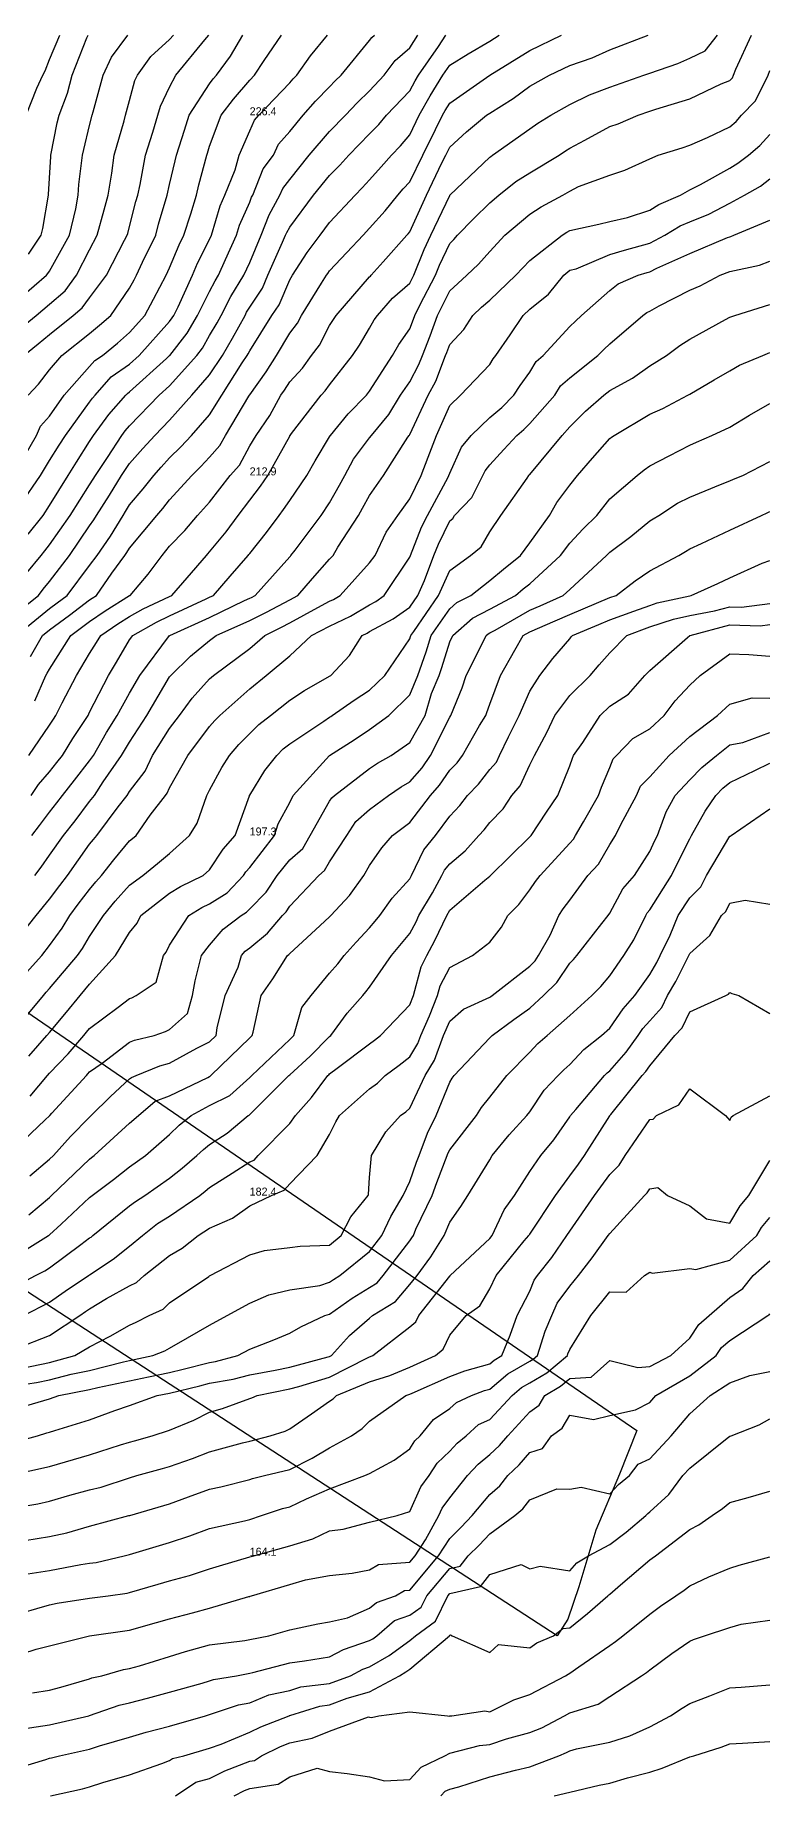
# Model space of a CAD drawing. Extents: x 0 to 275, y 0 to 220.
# Drawn here: x 183.2 to 275, y 0 to 220 of the extents above; entities that cross this region are included whole.
import ezdxf

# ---------------------------------------------------------------- set-up
doc = ezdxf.new("R2010")
doc.units = 0
for name, color, linetype in [('CONTOURS_MAJEURES', 3, 'CONTINUOUS'), ('CONTOURS_MINEURES', 8, 'CONTINUOUS'), ('PARCELLE', 4, 'CONTINUOUS'), ('POINTS_COTES', 7, 'CONTINUOUS')]:
    doc.layers.add(name, color=color, linetype=linetype)

msp = doc.modelspace()

# ---------------------------------------------------------------- linework, layer by layer
at = {"layer": 'CONTOURS_MAJEURES'}
for points in [[(180, 147.119), (183.608, 149.998), (184.209, 150.787), (184.997, 151.739), (187.475, 154.995), (190.005, 158.675), (190.549, 159.457), (190.882, 160.002), (192.483, 162.521), (193.993, 164.999), (195.002, 166.502), (196.66, 168.337), (198.131, 169.995), (199.999, 171.918), (202.769, 175.003), (204.996, 177.582), (206.599, 179.999), (207.868, 182.131), (209.423, 184.995), (209.62, 185.38), (210.004, 186.002), (211.608, 188.396), (212.289, 190.003), (214.124, 194.122), (214.497, 194.999), (214.639, 195.362), (215.002, 196.017), (217.986, 199.996), (219.999, 202.471), (221.255, 203.744), (222.39, 205.003), (224.996, 207.666), (226.14, 208.858), (227.103, 209.999), (230.004, 213.06), (230.692, 214.307), (231.121, 214.996), (233.594, 218.593), (234.498, 220.003)], [(182.089, 209.999), (183.398, 213.397), (184.176, 214.996), (184.463, 215.531), (184.997, 216.966), (186.297, 220.003)], [(182.337, 175.003), (183.601, 176.398), (184.997, 178.185), (186.548, 179.999), (190.005, 182.739), (191.251, 183.749), (192.67, 184.995), (195.002, 188.38), (195.572, 189.432), (195.869, 190.003), (196.622, 191.622), (198.263, 194.999), (198.616, 196.382), (199.688, 199.996), (199.999, 201.347), (200.685, 204.315), (200.867, 205.003), (201.843, 208.156), (202.441, 209.999), (204.996, 213.938), (205.452, 214.542), (205.843, 214.996), (207.628, 217.372), (209.138, 220.003)], [(182.694, 125.005), (183.616, 126.386), (184.997, 127.968), (185.894, 129.106), (186.594, 130.002), (187.902, 132.1), (189.804, 134.998), (190.005, 135.395), (192.342, 139.994), (193.361, 141.639), (195.002, 144.431), (195.395, 145.002), (198.345, 146.656), (199.999, 147.427), (204.582, 149.584), (204.996, 149.769), (205.466, 149.998), (207.584, 152.413), (209.823, 154.995), (209.905, 155.095), (210.004, 155.228), (212.125, 157.877), (213.669, 160.002), (214.251, 160.753), (215.002, 161.871), (217.154, 164.999), (218.186, 166.811), (219.999, 169.827), (220.057, 169.937), (220.101, 169.995), (222.292, 172.704), (224.598, 175.003), (224.996, 175.521), (227.868, 179.999), (228.625, 181.374), (230.004, 183.33), (230.472, 184.527), (230.644, 184.995), (231.274, 186.268), (233.218, 190.003), (233.728, 191.276), (235.001, 193.976), (235.525, 194.475), (235.983, 194.999), (237.955, 197.042), (239.998, 199.061), (241.124, 199.996), (243.272, 201.722), (244.995, 202.792), (248.688, 205.003), (249.466, 205.539), (250.003, 205.868), (251.892, 206.892), (255, 208.607), (256.062, 208.938), (258.54, 209.999), (259.998, 210.499), (260.758, 210.76), (264.995, 212.043), (268.933, 213.929), (270.003, 214.349), (270.32, 214.679), (270.477, 214.996), (270.751, 215.745), (272.728, 220.003)], [(180.54, 95.545), (184.258, 100.001), (184.59, 100.408), (184.997, 100.864), (188.467, 104.998), (189.117, 105.885), (190.005, 107.366), (191.73, 110.005), (193.211, 111.795), (195.002, 113.797), (196.633, 115.001), (198.485, 116.516), (199.999, 117.755), (202.482, 119.998), (203.447, 121.551), (204.656, 125.005), (204.996, 125.648), (206.521, 128.48), (207.472, 130.002), (208.647, 131.356), (210.004, 132.727), (211.147, 133.856), (212.607, 134.998), (215.002, 136.892), (216.859, 138.137), (219.999, 139.892), (220.059, 139.934), (220.154, 139.994), (222.497, 142.498), (224.081, 145.002), (224.701, 145.296), (224.996, 145.471), (227.948, 147.053), (230.004, 148.52), (231.024, 149.998), (231.849, 151.843), (233.023, 154.995), (233.584, 156.415), (235.001, 159.328), (235.374, 159.628), (235.587, 160.002), (237.755, 162.245), (239.144, 164.999), (239.414, 165.583), (239.998, 166.322), (241.765, 168.229), (243.38, 169.995), (244.268, 170.724), (244.995, 171.461), (248.122, 175.003), (248.831, 176.172), (250.003, 177.201), (253.526, 179.999), (254.271, 180.728), (255, 181.422), (259.151, 184.995), (259.624, 185.37), (259.998, 185.529), (261.177, 186.177), (264.995, 188.132), (266.3, 188.698), (268.779, 190.003), (270.003, 190.481), (273.728, 191.274), (275, 191.777)], [(182.423, 72.574), (184.997, 74.763), (185.247, 74.997), (190.005, 79.571), (190.251, 79.758), (190.571, 80.004), (195.002, 84.03), (196.105, 85.001), (198.209, 86.791), (199.999, 87.478), (204.758, 89.759), (204.996, 89.888), (205.07, 89.924), (205.151, 89.997), (210.004, 94.729), (210.297, 95.005), (210.441, 95.441), (211.432, 100.001), (212.912, 102.091), (214.735, 104.998), (214.882, 105.117), (215.002, 105.26), (218.214, 108.217), (219.999, 109.835), (220.08, 109.924), (220.156, 110.005), (222.497, 112.503), (224.25, 115.001), (224.996, 116.228), (226.53, 118.468), (227.862, 119.998), (230.004, 121.64), (232.594, 125.005), (233.722, 126.284), (235.001, 128.175), (235.917, 129.086), (236.604, 130.002), (238.735, 133.735), (239.496, 134.998), (239.642, 135.354), (239.998, 136.417), (241.334, 139.994), (243.149, 143.151), (244.198, 145.002), (244.995, 145.462), (248.197, 146.804), (250.003, 147.611), (251.685, 148.317), (255, 149.722), (255.787, 149.998), (258.179, 151.817), (259.998, 153.071), (263.637, 154.995), (264.487, 155.504), (264.995, 155.818), (266.468, 156.468), (270.003, 158.17), (273.948, 160.002), (274.664, 160.338), (275, 160.472)], [(181.554, 53.446), (184.997, 54.151), (188.147, 55), (190.005, 56.111), (192.567, 57.435), (195.002, 58.823), (195.838, 59.161), (197.423, 59.997), (199.175, 60.823), (199.999, 61.591), (204.898, 64.906), (204.996, 64.973), (205.055, 65.004), (210.004, 67.611), (211.863, 68.142), (215.002, 68.496), (216.303, 68.699), (219.999, 68.805), (221.451, 70.001), (222.642, 72.354), (224.82, 74.997), (224.844, 75.149), (224.996, 77.273), (225.212, 80.004), (227.017, 82.984), (228.848, 85.001), (229.523, 85.481), (230.004, 85.944), (231.943, 89.997), (233.096, 91.906), (234.22, 95.005), (235.001, 96.778), (236.718, 98.284), (239.998, 99.776), (240.128, 99.872), (240.306, 100.001), (244.995, 103.681), (245.662, 104.332), (246.106, 104.998), (247.551, 107.553), (248.619, 110.005), (249.192, 110.815), (250.003, 111.914), (252.277, 115.001), (253.584, 116.418), (255, 118.887), (255.718, 119.998), (256.368, 121.368), (258.363, 125.005), (258.825, 126.178), (259.998, 127.335), (262.405, 130.002), (264.995, 132.361), (268.467, 134.998), (270.003, 136.426), (272.794, 137.204), (275, 137.147)], [(180, 35.882), (183.516, 36.485), (184.997, 36.815), (187.547, 37.548), (190.005, 38.224), (191.428, 38.578), (195.002, 39.741), (195.889, 40), (199.111, 40.888), (199.999, 41.143), (202.845, 42.151), (204.996, 42.993), (209.091, 44.085), (210.004, 44.306), (212.547, 44.996), (214.423, 45.576), (215.002, 45.841), (217.745, 47.746), (219.999, 49.297), (220.42, 49.582), (220.856, 50.004), (224.996, 51.732), (227.5, 52.502), (230.004, 53.549), (233.235, 55), (234.197, 55.804), (235.001, 57.553), (237.045, 59.997), (238.782, 61.216), (239.998, 63.352), (240.827, 65.004), (244.32, 69.325), (244.881, 70.001), (244.917, 70.079), (244.995, 70.186), (248.202, 74.997), (250.003, 77.45), (251.076, 78.929), (251.838, 80.004), (255, 84.963), (255.027, 85.001), (255.119, 85.12), (259.058, 89.997), (259.498, 90.498), (259.998, 91.198), (263.151, 95.005), (264.033, 95.966), (264.995, 97.948), (269.493, 100.001), (269.852, 100.152), (270.003, 100.376), (270.273, 100.271), (271.113, 100.001), (275, 97.769)], [(182.871, 12.87), (184.997, 13.211), (186.423, 13.573), (190.005, 14.627), (190.277, 14.724), (191.514, 14.996), (194.222, 15.778), (195.002, 15.887), (196.251, 16.248), (199.999, 17.394), (201.98, 18.018), (204.996, 18.86), (209.404, 19.403), (210.004, 19.519), (212.399, 20.003), (214.454, 20.551), (215.002, 20.751), (218.532, 21.47), (219.999, 21.727), (222.216, 22.22), (224.996, 23.44), (225.836, 24.161), (228.247, 25), (229.353, 25.649), (230.004, 25.699), (233.588, 29.996), (235.001, 32.145), (236.437, 33.565), (237.816, 35.004), (239.998, 37.647), (241.273, 38.726), (242.244, 40), (243.66, 41.335), (244.995, 42.882), (246.591, 43.404), (247.721, 44.996), (249.045, 45.955), (250.003, 47.577), (252.973, 47.028), (255, 47.53), (258.208, 48.21), (259.998, 49.133), (260.743, 50.004), (264.995, 52.475), (268.318, 55), (268.984, 56.017), (270.003, 56.877), (274.758, 59.997), (274.902, 60.095), (275, 60.221)], [(208.061, -0.004), (209.363, 0.637), (210.004, 0.89), (213.57, 1.431), (215.002, 2.375), (218.428, 3.429), (219.999, 3.036), (222.197, 2.8), (224.996, 2.352), (226.866, 1.865), (230.004, 2.024), (231.419, 3.585), (234.394, 5.003), (235.001, 5.307), (238.707, 6.294), (239.998, 6.385), (242.105, 7.11), (244.995, 7.914), (246.493, 8.505), (249.327, 9.999), (250.003, 10.367), (253.554, 11.446), (255, 12.404), (258.989, 14.996), (259.592, 15.402), (259.998, 15.731), (262.759, 17.763), (264.995, 19.311), (265.481, 19.517), (266.846, 20.003), (270.003, 21.017), (271.423, 21.424), (275, 21.96)]]:
    msp.add_lwpolyline(points, dxfattribs=at)
at = {"layer": 'CONTOURS_MINEURES'}
for points in [[(180, 147.119), (183.608, 149.998), (184.209, 150.787), (184.997, 151.739), (187.475, 154.995), (190.005, 158.675), (190.549, 159.457), (190.882, 160.002), (192.483, 162.521), (193.993, 164.999), (195.002, 166.502), (196.66, 168.337), (198.131, 169.995), (199.999, 171.918), (202.769, 175.003), (204.996, 177.582), (206.599, 179.999), (207.868, 182.131), (209.423, 184.995), (209.62, 185.38), (210.004, 186.002), (211.608, 188.396), (212.289, 190.003), (214.124, 194.122), (214.497, 194.999), (214.639, 195.362), (215.002, 196.017), (217.986, 199.996), (219.999, 202.471), (221.255, 203.744), (222.39, 205.003), (224.996, 207.666), (226.14, 208.858), (227.103, 209.999), (230.004, 213.06), (230.692, 214.307), (231.121, 214.996), (233.594, 218.593), (234.498, 220.003)], [(180, 186.019), (184.629, 190.003), (184.789, 190.21), (184.997, 190.514), (187.493, 194.999), (188.299, 198.293), (188.582, 199.996), (188.652, 201.348), (189.131, 205.003), (189.275, 205.731), (190.005, 208.729), (190.317, 209.999), (190.438, 210.433), (191.712, 214.996), (192.727, 217.276), (194.775, 220.003)], [(180.863, 145.002), (184.997, 148.368), (185.94, 149.057), (187.189, 149.998), (190.005, 153.74), (190.928, 154.995), (192.601, 157.401), (194.191, 160.002), (194.506, 160.498), (195.002, 161.311), (196.692, 163.309), (198.027, 164.999), (198.963, 166.035), (199.999, 167.203), (201.416, 168.578), (202.725, 169.995), (204.996, 172.58), (206.528, 175.003), (209.048, 179.045), (209.681, 179.999), (209.801, 180.201), (210.004, 180.575), (212.788, 184.995), (213.677, 186.322), (215.002, 189.446), (215.343, 190.003), (217.169, 192.832), (218.795, 194.999), (219.999, 196.594), (223.171, 199.996), (224.078, 200.915), (224.996, 201.933), (226.425, 203.574), (227.711, 205.003), (228.833, 206.172), (230.004, 207.56), (231.203, 209.999), (232.554, 212.446), (234.14, 214.996), (235.001, 216.248), (237.304, 217.695), (239.998, 219.276), (241.178, 220.003)], [(181.15, 166.148), (183.375, 169.995), (183.856, 171.138), (184.997, 172.415), (186.802, 175.003), (190.005, 178.603), (190.66, 179.344), (191.596, 179.999), (193.477, 181.523), (195.002, 182.863), (196.911, 184.995), (197.998, 187.001), (199.557, 190.003), (199.999, 190.954), (201.176, 193.822), (201.775, 194.999), (202.668, 197.667), (203.361, 199.996), (203.669, 201.326), (204.638, 205.003), (204.723, 205.277), (204.996, 206.12), (206.459, 209.999), (207.981, 212.018), (210.004, 214.368), (210.606, 214.996), (211.829, 216.824), (213.997, 220.003)], [(181.412, 161.414), (183.868, 164.999), (184.997, 166.841), (186.206, 168.789), (186.983, 169.995), (190.005, 174.156), (190.361, 174.646), (190.68, 175.003), (192.708, 177.296), (195.002, 178.902), (196.208, 179.999), (199.999, 184.245), (200.329, 184.666), (200.517, 184.995), (201.053, 186.051), (202.864, 190.003), (203.485, 191.514), (204.996, 194.486), (205.23, 194.999), (206.329, 198.666), (206.92, 199.996), (208.191, 203.19), (208.711, 205.003), (210.004, 208.059), (210.605, 209.399), (211.134, 209.999), (215.002, 214.05), (215.449, 214.548), (215.885, 214.996), (217.589, 217.41), (219.733, 220.003)], [(181.497, 183.498), (183.339, 184.995), (184.997, 186.409), (186.943, 188.057), (188.379, 190.003), (190.005, 193.189), (190.944, 194.999), (191.818, 198.183), (192.307, 199.996), (192.761, 202.758), (193.05, 205.003), (194.312, 209.309), (194.482, 209.999), (195.002, 211.864), (195.671, 214.328), (195.992, 214.996), (197.646, 217.354), (199.999, 219.453), (200.466, 220.003)], [(181.766, 179.999), (183.562, 181.434), (184.997, 182.6), (187.965, 184.995), (189.069, 185.931), (190.005, 187.199), (192.117, 190.003), (194.377, 194.375), (194.702, 194.999), (194.766, 195.235), (195.002, 196.11), (195.793, 199.205), (196.027, 199.996), (196.335, 201.331), (196.969, 205.003), (197.907, 207.908), (198.543, 209.999), (198.853, 211.145), (199.999, 213.526), (200.772, 214.996), (204.409, 219.414), (204.908, 220.003)], [(182.089, 209.999), (183.398, 213.397), (184.176, 214.996), (184.463, 215.531), (184.997, 216.966), (186.297, 220.003)], [(182.16, 152.834), (183.949, 154.995), (184.416, 155.577), (184.997, 156.311), (187.583, 160.002), (190.005, 163.828), (190.46, 164.543), (190.737, 164.999), (192.231, 167.225), (194.017, 169.995), (194.432, 170.566), (195.002, 171.204), (198.697, 175.003), (199.999, 176.176), (203.387, 179.999), (204.093, 180.902), (204.996, 182.484), (205.934, 184.06), (206.442, 184.995), (207.648, 187.351), (209.287, 190.003), (210.004, 191.62), (211.441, 194.999), (212.443, 197.558), (213.791, 199.996), (214.132, 200.867), (215.002, 201.993), (217.454, 205.003), (219.999, 207.985), (221.971, 209.999), (223.426, 211.569), (224.996, 213.072), (226.817, 214.996), (228.175, 216.825), (230.004, 218.406), (231.028, 220.003)], [(182.337, 175.003), (183.601, 176.398), (184.997, 178.185), (186.548, 179.999), (190.005, 182.739), (191.251, 183.749), (192.67, 184.995), (195.002, 188.38), (195.572, 189.432), (195.869, 190.003), (196.622, 191.622), (198.263, 194.999), (198.616, 196.382), (199.688, 199.996), (199.999, 201.347), (200.685, 204.315), (200.867, 205.003), (201.843, 208.156), (202.441, 209.999), (204.996, 213.938), (205.452, 214.542), (205.843, 214.996), (207.628, 217.372), (209.138, 220.003)], [(182.343, 157.654), (184.198, 160.002), (184.997, 161.216), (187.319, 164.999), (188.346, 166.653), (190.005, 169.231), (190.498, 169.995), (192.397, 172.606), (194.539, 175.003), (194.756, 175.248), (195.002, 175.42), (199.615, 179.615), (199.999, 179.961), (200.033, 179.999), (202.211, 182.784), (203.474, 184.995), (204.996, 187.994), (205.677, 189.323), (206.097, 190.003), (206.971, 191.973), (208.351, 194.999), (208.731, 196.269), (210.004, 199.137), (210.246, 199.754), (210.38, 199.996), (211.682, 203.322), (212.981, 205.003), (213.606, 206.398), (215.002, 207.982), (216.676, 209.999), (218.249, 211.749), (219.999, 213.548), (220.695, 214.3), (221.422, 214.996), (224.996, 219.356), (225.272, 219.728), (225.591, 220.003)], [(182.346, 192.654), (183.948, 194.999), (184.15, 195.846), (184.88, 199.996), (184.88, 200.113), (184.997, 202.142), (185.138, 204.862), (185.156, 205.003), (185.959, 209.04), (186.192, 209.999), (187.256, 212.742), (187.816, 214.996), (189.667, 219.665), (189.812, 220.003)], [(182.389, 130.002), (184.997, 133.765), (185.471, 134.525), (185.781, 134.998), (186.585, 136.582), (188.362, 139.994), (190.005, 142.726), (190.875, 144.13), (191.388, 145.002), (193.539, 146.465), (195.002, 147.377), (196.682, 148.319), (199.999, 149.864), (200.284, 149.998), (202.198, 152.197), (204.597, 154.995), (204.793, 155.199), (204.996, 155.438), (207.051, 157.948), (208.584, 160.002), (210.004, 161.888), (211.362, 163.641), (212.274, 164.999), (215.002, 169.908), (215.033, 169.964), (215.052, 169.995), (215.251, 170.245), (218.95, 175.003), (219.455, 175.547), (219.999, 176.312), (222.873, 179.999), (223.722, 181.272), (224.996, 183.402), (225.563, 184.43), (225.961, 184.995), (227.86, 187.139), (230.004, 189.017), (230.517, 190.003), (231.798, 193.205), (232.644, 194.999), (235.001, 199.966), (235.016, 199.981), (235.031, 199.996), (239.998, 204.748), (240.139, 204.862), (240.367, 205.003), (244.995, 208.305), (246, 208.997), (247.636, 209.999), (250.003, 211.325), (252.459, 212.54), (255, 213.528), (259.245, 214.996), (259.998, 215.261), (263.513, 216.48), (264.995, 217.127), (266.929, 218.069), (268.457, 220.003)], [(182.628, 142.368), (184.118, 145.002), (184.997, 145.718), (187.474, 147.527), (190.005, 149.434), (190.341, 149.663), (190.879, 149.998), (192.767, 152.76), (194.41, 154.995), (194.653, 155.344), (195.002, 155.915), (198.416, 160.002), (199.142, 160.859), (199.999, 161.945), (202.775, 164.999), (203.903, 166.092), (204.996, 167.277), (206.276, 168.719), (206.966, 169.995), (209.911, 174.909), (209.97, 175.003), (210.004, 175.058), (212.056, 177.948), (213.342, 179.999), (215.002, 182.761), (215.987, 184.01), (216.494, 184.995), (218.999, 189.001), (219.614, 190.003), (219.765, 190.236), (219.999, 190.548), (222.159, 192.839), (224.172, 194.999), (224.996, 195.883), (226.933, 198.063), (228.499, 199.996), (229.199, 200.8), (230.004, 201.694), (231.631, 205.003), (233.212, 208.211), (234.091, 209.999), (234.415, 210.586), (235.001, 211.527), (239.998, 214.996), (244.995, 218.094), (248.984, 220.003)], [(182.694, 125.005), (183.616, 126.386), (184.997, 127.968), (185.894, 129.106), (186.594, 130.002), (187.902, 132.1), (189.804, 134.998), (190.005, 135.395), (192.342, 139.994), (193.361, 141.639), (195.002, 144.431), (195.395, 145.002), (198.345, 146.656), (199.999, 147.427), (204.582, 149.584), (204.996, 149.769), (205.466, 149.998), (207.584, 152.413), (209.823, 154.995), (209.905, 155.095), (210.004, 155.228), (212.125, 157.877), (213.669, 160.002), (214.251, 160.753), (215.002, 161.871), (217.154, 164.999), (218.186, 166.811), (219.999, 169.827), (220.057, 169.937), (220.101, 169.995), (222.292, 172.704), (224.598, 175.003), (224.996, 175.521), (227.868, 179.999), (228.625, 181.374), (230.004, 183.33), (230.472, 184.527), (230.644, 184.995), (231.274, 186.268), (233.218, 190.003), (233.728, 191.276), (235.001, 193.976), (235.525, 194.475), (235.983, 194.999), (237.955, 197.042), (239.998, 199.061), (241.124, 199.996), (243.272, 201.722), (244.995, 202.792), (248.688, 205.003), (249.466, 205.539), (250.003, 205.868), (251.892, 206.892), (255, 208.607), (256.062, 208.938), (258.54, 209.999), (259.998, 210.499), (260.758, 210.76), (264.995, 212.043), (268.933, 213.929), (270.003, 214.349), (270.32, 214.679), (270.477, 214.996), (270.751, 215.745), (272.728, 220.003)], [(183.173, 136.822), (184.543, 139.994), (184.706, 140.286), (184.997, 140.8), (187.646, 145.002), (189.008, 145.997), (190.005, 146.748), (191.94, 148.064), (195.002, 149.972), (195.019, 149.982), (195.054, 149.998), (197.339, 152.658), (199.049, 154.995), (199.999, 156.15), (201.888, 158.11), (203.492, 160.002), (204.996, 161.668), (207.569, 164.999), (208.713, 166.287), (210.004, 168.677), (210.809, 169.995), (212.503, 172.499), (213.885, 175.003), (214.348, 175.656), (215.002, 176.698), (216.591, 178.41), (217.721, 179.999), (218.725, 181.272), (219.999, 183.746), (220.498, 184.496), (220.797, 184.995), (224.996, 189.797), (225.093, 189.906), (225.203, 190.003), (226.665, 191.668), (229.625, 194.999), (229.803, 195.2), (230.004, 195.448), (232.085, 199.996), (234.036, 204.036), (234.511, 205.003), (235.001, 205.996), (237.088, 207.913), (239.596, 209.999), (239.998, 210.282), (242.92, 212.074), (244.995, 213.619), (247.454, 214.996), (250.003, 216.199), (252.811, 217.19), (255, 218.195), (259.813, 220.003)], [(182.8, 119.998), (183.745, 121.252), (184.997, 122.9), (185.922, 124.08), (186.62, 125.005), (188.11, 126.895), (190.005, 129.32), (190.48, 130.002), (192.129, 132.874), (193.433, 134.998), (195.002, 137.803), (196.294, 139.994), (199.999, 144.976), (200.012, 144.989), (200.028, 145.002), (204.996, 147.22), (209.353, 149.349), (210.004, 149.638), (210.247, 149.756), (210.699, 149.998), (215.002, 154.815), (215.085, 154.911), (215.159, 154.995), (215.668, 155.662), (218.957, 160.002), (219.999, 161.574), (221.223, 163.775), (221.903, 164.999), (222.979, 167.015), (224.996, 169.689), (225.208, 169.995), (227.39, 172.608), (228.861, 175.003), (230.004, 176.668), (231.156, 178.847), (231.597, 179.999), (232.554, 182.445), (233.492, 184.995), (235.001, 188.046), (236.012, 188.989), (237.152, 190.003), (238.61, 191.391), (239.998, 192.981), (241.891, 194.999), (244.995, 197.629), (246.431, 198.564), (249.13, 199.996), (250.003, 200.502), (251.095, 201.089), (255, 202.499), (256.868, 203.132), (259.998, 204.562), (261.055, 205.003), (264.063, 205.934), (264.995, 206.283), (267.203, 207.206), (270.003, 208.564), (270.781, 209.222), (271.471, 209.999), (273.2, 211.799), (274.784, 214.996), (275, 215.585)], [(183.154, 115.001), (183.961, 116.038), (184.997, 117.542), (186.747, 119.998), (188.178, 121.825), (190.005, 124.245), (190.599, 125.005), (191.69, 126.69), (193.999, 130.002), (194.365, 130.639), (195.002, 131.677), (197.157, 134.998), (199.999, 139.832), (200.068, 139.926), (200.131, 139.994), (202.601, 142.394), (204.996, 144.385), (205.81, 145.002), (210.004, 146.862), (212.111, 147.892), (215.002, 149.44), (216.017, 149.998), (217.869, 152.128), (219.999, 154.522), (220.429, 154.995), (221.024, 156.022), (223.607, 160.002), (224.103, 160.895), (224.996, 162.5), (226.73, 164.999), (229.773, 169.764), (229.933, 169.995), (229.965, 170.034), (230.004, 170.097), (232.326, 175.003), (233.251, 176.752), (234.494, 179.999), (234.637, 180.363), (235.001, 181.355), (236.754, 183.243), (237.901, 184.995), (238.987, 186.009), (239.998, 186.908), (243.251, 190.003), (244.995, 191.857), (249.034, 194.999), (249.62, 195.381), (250.003, 195.584), (253.621, 196.378), (255, 196.714), (257.225, 197.223), (259.998, 198.143), (261.147, 198.847), (263.835, 199.996), (264.995, 200.699), (266.337, 201.338), (270.003, 203.409), (271.008, 203.996), (272.322, 205.003), (273.773, 206.23), (275, 207.613)], [(180, 105.785), (183.331, 110.005), (184.997, 112.031), (186.272, 113.729), (187.245, 115.001), (190.005, 118.9), (190.491, 119.512), (190.888, 119.998), (193.588, 123.588), (194.695, 125.005), (195.002, 125.48), (196.96, 128.044), (197.872, 130.002), (199.999, 133.375), (201.219, 134.998), (202.821, 137.173), (204.996, 139.561), (205.487, 139.994), (210.004, 143.382), (211.878, 145.002), (213.976, 146.027), (215.002, 146.577), (218.503, 148.503), (219.999, 149.269), (220.493, 149.504), (221.326, 149.998), (224.996, 154.058), (225.667, 154.995), (227.077, 157.921), (228.504, 160.002), (230.004, 162.078), (231.439, 164.999), (232.295, 167.29), (233.341, 169.995), (235.001, 173.741), (236.353, 175.003), (239.998, 178.869), (240.434, 179.563), (240.745, 179.999), (242.546, 182.546), (244.2, 184.995), (244.995, 185.749), (247.341, 187.657), (249.249, 190.003), (250.003, 190.624), (250.804, 190.803), (255, 192.584), (256.844, 193.155), (259.998, 194.029), (261.898, 194.999), (263.819, 196.175), (264.995, 196.677), (267.376, 197.62), (270.003, 198.996), (271.848, 199.996), (273.839, 201.159), (275, 202.049)], [(182.122, 102.876), (184.016, 104.998), (184.997, 106.257), (186.582, 108.42), (187.531, 110.005), (188.591, 111.416), (190.005, 113.265), (190.791, 114.215), (191.495, 115.001), (193.047, 116.957), (195.002, 119.345), (195.361, 119.639), (195.8, 119.998), (197.556, 122.557), (199.468, 125.005), (199.698, 125.306), (199.999, 125.953), (202.28, 130.002), (204.996, 133.635), (205.63, 134.366), (206.256, 134.998), (210.004, 138.338), (212.084, 139.994), (215.002, 142.456), (217.727, 145.002), (219.999, 146.166), (222.597, 147.4), (224.996, 148.825), (225.761, 149.235), (226.831, 149.998), (230.004, 154.759), (230.092, 154.995), (231.484, 158.519), (232.206, 160.002), (234.797, 164.795), (234.897, 164.999), (235.001, 165.276), (236.491, 168.505), (237.67, 169.995), (239.998, 172.223), (241.522, 173.476), (243.029, 175.003), (243.788, 176.21), (244.995, 177.904), (245.787, 179.209), (246.686, 179.999), (250.003, 183.588), (250.715, 184.284), (251.462, 184.995), (255, 188.089), (256.067, 188.934), (258.57, 190.003), (259.66, 190.341), (259.998, 190.434), (260.879, 190.885), (264.995, 192.706), (269.717, 194.714), (270.003, 194.825), (270.146, 194.856), (270.509, 194.999), (275, 196.876)], [(180.54, 95.545), (184.258, 100.001), (184.59, 100.408), (184.997, 100.864), (188.467, 104.998), (189.117, 105.885), (190.005, 107.366), (191.73, 110.005), (193.211, 111.795), (195.002, 113.797), (196.633, 115.001), (198.485, 116.516), (199.999, 117.755), (202.482, 119.998), (203.447, 121.551), (204.656, 125.005), (204.996, 125.648), (206.521, 128.48), (207.472, 130.002), (208.647, 131.356), (210.004, 132.727), (211.147, 133.856), (212.607, 134.998), (215.002, 136.892), (216.859, 138.137), (219.999, 139.892), (220.059, 139.934), (220.154, 139.994), (222.497, 142.498), (224.081, 145.002), (224.701, 145.296), (224.996, 145.471), (227.948, 147.053), (230.004, 148.52), (231.024, 149.998), (231.849, 151.843), (233.023, 154.995), (233.584, 156.415), (235.001, 159.328), (235.374, 159.628), (235.587, 160.002), (237.755, 162.245), (239.144, 164.999), (239.414, 165.583), (239.998, 166.322), (241.765, 168.229), (243.38, 169.995), (244.268, 170.724), (244.995, 171.461), (248.122, 175.003), (248.831, 176.172), (250.003, 177.201), (253.526, 179.999), (254.271, 180.728), (255, 181.422), (259.151, 184.995), (259.624, 185.37), (259.998, 185.529), (261.177, 186.177), (264.995, 188.132), (266.3, 188.698), (268.779, 190.003), (270.003, 190.481), (273.728, 191.274), (275, 191.777)], [(182.406, 92.408), (184.676, 95.005), (184.997, 95.391), (187.093, 97.91), (188.816, 100.001), (190.005, 101.429), (193.253, 104.998), (195.002, 107.871), (195.944, 109.062), (196.422, 110.005), (199.999, 112.802), (201.361, 113.64), (204.184, 115.001), (204.996, 115.715), (206.699, 118.299), (208.176, 119.998), (209.963, 124.964), (209.978, 125.005), (209.987, 125.023), (210.004, 125.05), (211.88, 128.126), (213.377, 130.002), (214.194, 130.809), (215.002, 131.441), (219.273, 134.273), (219.999, 134.783), (220.13, 134.867), (220.327, 134.998), (223.069, 136.924), (224.996, 138.149), (226.874, 139.994), (230.004, 144.563), (230.121, 144.885), (230.156, 145.002), (230.504, 145.502), (233.606, 149.998), (235.001, 153.118), (237.6, 154.995), (238.931, 156.064), (239.998, 157.94), (241.388, 160.002), (244.662, 164.666), (244.903, 164.999), (244.948, 165.046), (244.995, 165.099), (249.063, 169.995), (250.003, 171.079), (251.973, 173.028), (254.272, 175.003), (255, 175.585), (257.859, 177.141), (259.998, 178.696), (262.076, 179.999), (263.756, 181.238), (264.995, 182.032), (269.472, 184.465), (270.003, 184.764), (270.65, 184.995), (275, 186.333)], [(182.583, 87.414), (184.752, 89.997), (184.997, 90.277), (187.308, 92.694), (189.27, 95.005), (189.603, 95.405), (190.005, 95.893), (193.558, 98.558), (195.002, 99.63), (195.276, 99.727), (195.824, 100.001), (198.317, 101.684), (199.22, 104.998), (199.565, 105.433), (199.999, 106.29), (202.394, 110.005), (204.005, 110.996), (204.996, 111.475), (207.179, 112.824), (209.229, 115.001), (209.536, 115.468), (210.004, 116.007), (213.092, 119.998), (213.556, 121.446), (215.002, 124.137), (215.431, 125.005), (219.999, 130.002), (223.053, 131.945), (224.996, 133.243), (227.384, 134.998), (230.004, 137.561), (231.003, 139.994), (232.073, 142.929), (232.699, 145.002), (235.001, 148.315), (235.897, 149.102), (237.628, 149.998), (239.998, 151.858), (241.726, 153.268), (243.863, 154.995), (244.995, 156.55), (247.472, 160.002), (248.397, 161.605), (250.003, 163.78), (250.964, 164.999), (252.844, 167.155), (255, 169.594), (255.225, 169.771), (255.534, 169.995), (259.998, 172.658), (261.65, 173.347), (264.76, 175.003), (264.995, 175.14), (268.052, 176.949), (270.003, 178.082), (271.23, 178.772), (274.118, 179.999), (275, 180.362)], [(180, 80.206), (184.442, 84.446), (184.997, 84.973), (185.01, 84.988), (185.023, 85.001), (185.275, 85.278), (189.592, 89.997), (189.794, 90.208), (190.005, 90.457), (191.55, 91.545), (195.002, 94.151), (195.603, 94.403), (198.065, 95.005), (199.493, 95.511), (199.999, 95.764), (202.246, 97.754), (202.849, 100.001), (203.174, 101.823), (203.997, 104.998), (204.996, 106.301), (206.711, 108.29), (208.958, 110.005), (209.604, 110.404), (210.004, 110.829), (212.07, 112.936), (213.425, 115.001), (215.002, 116.964), (216.631, 118.369), (217.576, 119.998), (219.999, 124.279), (220.281, 124.722), (220.611, 125.005), (224.996, 128.353), (225.983, 129.017), (227.702, 130.002), (230.004, 131.602), (231.923, 134.998), (232.74, 137.734), (233.668, 139.994), (234.025, 140.973), (235.001, 144.202), (235.397, 145.002), (237.845, 147.154), (239.998, 148.269), (243.211, 149.998), (244.193, 150.8), (244.995, 151.448), (248.861, 154.995), (250.003, 156.523), (251.674, 158.328), (253.366, 160.002), (255, 162.064), (258.424, 164.999), (259.304, 165.692), (259.998, 166.195), (262.425, 167.425), (264.995, 168.78), (265.837, 169.155), (267.768, 169.995), (270.003, 171.04), (272.479, 172.521), (275, 174.001)], [(182.511, 77.488), (184.997, 79.549), (185.47, 80.004), (187.625, 82.379), (190.005, 84.816), (190.207, 85.001), (192.625, 87.377), (195.002, 89.583), (195.226, 89.774), (195.808, 89.997), (198.766, 91.233), (199.999, 91.535), (203.418, 93.423), (204.996, 94.221), (205.798, 95.005), (205.945, 95.951), (206.956, 100.001), (208.563, 103.56), (208.982, 104.998), (209.456, 105.546), (210.004, 105.965), (212.224, 107.781), (214.095, 110.005), (214.544, 110.463), (215.002, 111.16), (218.639, 115.001), (219.369, 115.631), (219.999, 116.717), (222.144, 119.998), (223.256, 121.741), (224.996, 123.235), (227.335, 125.005), (228.929, 126.078), (230.004, 126.694), (231.554, 128.452), (232.602, 130.002), (235.001, 134.781), (235.132, 134.998), (236.548, 138.448), (237.066, 139.994), (239.131, 144.133), (239.561, 145.002), (239.794, 145.206), (239.998, 145.312), (240.671, 145.675), (244.995, 148.17), (246.286, 148.711), (249.169, 149.998), (250.003, 150.748), (254.609, 154.995), (254.797, 155.198), (255, 155.399), (257.632, 157.365), (259.998, 159.319), (260.424, 159.575), (261.114, 160.002), (263.468, 161.528), (264.995, 162.268), (268.843, 163.842), (270.003, 164.32), (270.465, 164.537), (271.619, 164.999), (275, 166.714)], [(182.423, 72.574), (184.997, 74.763), (185.247, 74.997), (190.005, 79.571), (190.251, 79.758), (190.571, 80.004), (195.002, 84.03), (196.105, 85.001), (198.209, 86.791), (199.999, 87.478), (204.758, 89.759), (204.996, 89.888), (205.07, 89.924), (205.151, 89.997), (210.004, 94.729), (210.297, 95.005), (210.441, 95.441), (211.432, 100.001), (212.912, 102.091), (214.735, 104.998), (214.882, 105.117), (215.002, 105.26), (218.214, 108.217), (219.999, 109.835), (220.08, 109.924), (220.156, 110.005), (222.497, 112.503), (224.25, 115.001), (224.996, 116.228), (226.53, 118.468), (227.862, 119.998), (230.004, 121.64), (232.594, 125.005), (233.722, 126.284), (235.001, 128.175), (235.917, 129.086), (236.604, 130.002), (238.735, 133.735), (239.496, 134.998), (239.642, 135.354), (239.998, 136.417), (241.334, 139.994), (243.149, 143.151), (244.198, 145.002), (244.995, 145.462), (248.197, 146.804), (250.003, 147.611), (251.685, 148.317), (255, 149.722), (255.787, 149.998), (258.179, 151.817), (259.998, 153.071), (263.637, 154.995), (264.487, 155.504), (264.995, 155.818), (266.468, 156.468), (270.003, 158.17), (273.948, 160.002), (274.664, 160.338), (275, 160.472)], [(181.861, 68.14), (184.864, 70.001), (184.947, 70.051), (184.997, 70.094), (186.428, 71.428), (190.005, 74.743), (190.321, 74.997), (192.981, 77.022), (195.002, 78.577), (196.981, 80.004), (199.999, 82.65), (201.207, 83.793), (202.7, 85.001), (204.996, 86.241), (207.507, 87.493), (210.004, 89.743), (210.26, 89.997), (215.002, 94.497), (215.268, 94.738), (215.529, 95.005), (216.519, 98.484), (217.673, 100.001), (219.999, 102.802), (221.019, 103.977), (221.799, 104.998), (223.325, 106.672), (224.996, 108.459), (225.698, 109.303), (226.283, 110.005), (227.827, 112.177), (230.004, 114.588), (230.232, 115.001), (231.777, 118.225), (233.226, 119.998), (235.001, 122.406), (236.25, 123.753), (237.216, 125.005), (238.611, 126.392), (239.998, 128.242), (240.834, 129.166), (241.204, 130.002), (242.33, 132.333), (243.668, 134.998), (244.995, 138.044), (246.271, 139.994), (247.902, 142.096), (250.003, 144.581), (250.194, 144.811), (250.365, 145.002), (253.63, 146.373), (255, 146.953), (258.012, 148.013), (259.998, 148.746), (260.942, 149.054), (264.995, 149.961), (265.187, 149.998), (268.5, 151.497), (270.003, 152.19), (274.033, 154.028), (275, 154.366)], [(180, 63.252), (183.229, 65.004), (184.411, 65.59), (184.997, 65.954), (188.901, 68.9), (190.005, 69.701), (190.185, 69.82), (190.408, 70.001), (195.002, 73.698), (195.722, 74.277), (196.899, 74.997), (199.999, 77.18), (201.579, 78.422), (203.413, 80.004), (204.226, 80.774), (204.996, 81.397), (207.185, 82.817), (209.822, 85.001), (209.943, 85.062), (210.004, 85.116), (214.909, 89.997), (215.002, 90.085), (217.581, 92.42), (219.999, 94.888), (220.149, 95.005), (222.193, 97.808), (224.141, 100.001), (224.538, 100.459), (224.996, 101.057), (227.71, 104.998), (228.752, 106.249), (230.004, 107.753), (230.792, 109.216), (231.162, 110.005), (232.841, 112.842), (234.032, 115.001), (234.346, 115.656), (235.001, 116.457), (236.931, 118.068), (238.646, 119.998), (239.297, 120.7), (239.998, 121.609), (241.664, 123.336), (242.752, 125.005), (243.817, 126.184), (244.995, 128.837), (245.579, 130.002), (247.137, 132.861), (248.134, 134.998), (250.003, 137.512), (252.55, 139.994), (253.664, 141.333), (255, 142.83), (257.152, 145.002), (259.998, 146.052), (262.974, 147.023), (264.995, 147.475), (268.071, 148.071), (270.003, 148.592), (271.462, 148.539), (275, 149.007)], [(181.802, 59.997), (184.997, 61.68), (186.959, 63.042), (189.878, 65.004), (190.005, 65.096), (192.962, 67.044), (195.002, 68.695), (196.616, 70.001), (198.49, 71.509), (199.999, 72.432), (203.755, 74.997), (204.451, 75.544), (204.996, 76.015), (207.795, 77.795), (210.004, 79.201), (210.568, 79.44), (211.06, 80.004), (215.002, 84.002), (215.73, 85.001), (217.722, 87.277), (219.779, 89.997), (219.895, 90.102), (219.999, 90.208), (220.936, 90.936), (224.996, 93.949), (225.601, 94.4), (226.371, 95.005), (230.004, 98.817), (230.485, 100.001), (231.415, 103.587), (232.14, 104.998), (233.143, 106.859), (234.621, 110.005), (235.001, 110.648), (239.398, 114.402), (239.998, 114.894), (240.052, 114.948), (240.092, 115.001), (244.995, 119.814), (245.166, 119.998), (247.078, 122.923), (248.518, 125.005), (250.003, 128.698), (250.329, 129.676), (250.469, 130.002), (251.639, 131.637), (253.815, 134.998), (255, 136.153), (257.338, 137.658), (259.391, 139.994), (259.998, 140.607), (264.717, 144.724), (264.995, 144.972), (265.036, 145.002), (270.003, 146.341), (273.797, 146.204), (275, 146.363)], [(180.933, 55.933), (184.997, 57.498), (188.792, 59.997), (189.508, 60.494), (190.005, 60.828), (192.123, 62.119), (195.002, 63.716), (195.876, 64.128), (196.816, 65.004), (199.999, 67.53), (201.567, 68.433), (203.552, 70.001), (204.996, 70.93), (207.843, 72.157), (210.004, 73.703), (212.724, 74.997), (214.325, 75.675), (215.002, 76.451), (218.437, 80.004), (219.999, 82.634), (220.781, 84.219), (221.231, 85.001), (224.996, 88.352), (225.958, 89.037), (226.956, 89.997), (228.701, 91.299), (230.004, 92.321), (231.014, 93.993), (231.381, 95.005), (232.464, 97.465), (233.496, 100.001), (233.805, 101.196), (235.001, 103.52), (237.837, 104.998), (239.998, 106.684), (241.469, 108.531), (242.247, 110.005), (243.621, 111.379), (244.995, 113.211), (245.738, 114.261), (246.285, 115.001), (250.003, 119.024), (250.47, 119.531), (250.738, 119.998), (251.707, 121.705), (253.6, 125.005), (253.95, 126.055), (255, 128.497), (255.425, 129.577), (255.856, 130.002), (257.869, 132.13), (259.998, 133.342), (261.815, 134.998), (263.173, 136.82), (264.995, 138.8), (266.286, 139.994), (270.003, 142.697), (272.37, 142.63), (275, 142.404)], [(181.554, 53.446), (184.997, 54.151), (188.147, 55), (190.005, 56.111), (192.567, 57.435), (195.002, 58.823), (195.838, 59.161), (197.423, 59.997), (199.175, 60.823), (199.999, 61.591), (204.898, 64.906), (204.996, 64.973), (205.055, 65.004), (210.004, 67.611), (211.863, 68.142), (215.002, 68.496), (216.303, 68.699), (219.999, 68.805), (221.451, 70.001), (222.642, 72.354), (224.82, 74.997), (224.844, 75.149), (224.996, 77.273), (225.212, 80.004), (227.017, 82.984), (228.848, 85.001), (229.523, 85.481), (230.004, 85.944), (231.943, 89.997), (233.096, 91.906), (234.22, 95.005), (235.001, 96.778), (236.718, 98.284), (239.998, 99.776), (240.128, 99.872), (240.306, 100.001), (244.995, 103.681), (245.662, 104.332), (246.106, 104.998), (247.551, 107.553), (248.619, 110.005), (249.192, 110.815), (250.003, 111.914), (252.277, 115.001), (253.584, 116.418), (255, 118.887), (255.718, 119.998), (256.368, 121.368), (258.363, 125.005), (258.825, 126.178), (259.998, 127.335), (262.405, 130.002), (264.995, 132.361), (268.467, 134.998), (270.003, 136.426), (272.794, 137.204), (275, 137.147)], [(180, 51.144), (183.361, 51.639), (184.997, 51.974), (187.703, 52.703), (190.005, 53.151), (194.242, 54.24), (195.002, 54.403), (197.902, 55), (199.395, 55.605), (199.999, 55.924), (202.235, 57.236), (204.996, 58.791), (207.21, 59.997), (210.004, 61.567), (212.41, 62.594), (215.002, 63.207), (218.764, 63.767), (219.999, 64.186), (220.476, 64.526), (221.271, 65.004), (224.996, 68.032), (226.534, 70.001), (227.628, 72.371), (229.205, 74.997), (230.004, 76.778), (230.849, 79.157), (231.174, 80.004), (232.209, 82.796), (233.329, 85.001), (235.001, 89.181), (235.312, 89.686), (235.56, 89.997), (239.998, 94.692), (240.304, 95.005), (243.008, 96.992), (244.995, 98.435), (246.729, 100.001), (248.384, 101.617), (250.003, 104.046), (250.481, 104.52), (250.878, 104.998), (254.001, 109.003), (254.782, 110.005), (255, 110.306), (256.651, 113.351), (258.078, 115.001), (259.998, 118.008), (260.633, 119.363), (260.954, 119.998), (262.037, 122.962), (263.191, 125.005), (264.995, 126.962), (266.498, 128.501), (268.343, 130.002), (270.003, 131.326), (271.64, 131.638), (275, 132.88)], [(181.446, 48.555), (184.997, 49.607), (186.172, 50.004), (190.005, 50.749), (191.008, 51.006), (195.002, 51.86), (197.341, 52.342), (199.999, 52.874), (201.706, 53.294), (204.996, 54.125), (205.747, 54.252), (208.507, 55), (210.004, 55.824), (213.04, 56.962), (215.002, 57.792), (216.411, 58.588), (219.411, 59.997), (219.999, 60.196), (222.806, 62.191), (224.996, 63.509), (225.917, 64.083), (226.701, 65.004), (230.004, 69.331), (230.288, 69.716), (230.465, 70.001), (230.788, 70.784), (232.793, 74.997), (233.373, 76.628), (234.669, 80.004), (234.759, 80.247), (235.001, 80.724), (238.342, 85.001), (238.973, 86.026), (239.998, 87.313), (242.121, 89.997), (244.995, 92.935), (246.007, 93.993), (247.182, 95.005), (250.003, 97.487), (252.776, 100.001), (253.892, 101.11), (255, 102.443), (256.752, 104.998), (258.024, 106.975), (259.507, 110.005), (259.68, 110.323), (259.998, 110.691), (262.735, 115.001), (263.456, 116.54), (264.995, 119.578), (265.236, 119.998), (266.942, 123.058), (268.247, 125.005), (269.114, 125.892), (270.003, 126.615), (273.12, 128.122), (275, 129.026)], [(180, 44.025), (183.498, 44.996), (184.66, 45.335), (184.997, 45.435), (185.658, 45.658), (190.005, 46.986), (193.141, 48.139), (195.002, 48.763), (198.462, 50.004), (199.999, 50.311), (203.763, 51.238), (204.996, 51.549), (207.953, 52.051), (210.004, 52.607), (213.198, 53.197), (215.002, 53.571), (219.833, 54.834), (219.999, 54.884), (220.225, 55), (222.497, 57.498), (224.996, 59.7), (225.356, 59.997), (228.219, 61.781), (230.004, 63.877), (230.929, 65.004), (232.656, 67.348), (234.309, 70.001), (235.001, 71.682), (236.382, 73.617), (237.275, 74.997), (239.998, 79.477), (240.305, 80.004), (242.421, 82.578), (244.641, 85.001), (244.995, 85.448), (246.816, 88.18), (248.568, 89.997), (249.269, 90.731), (250.003, 91.363), (251.752, 93.253), (253.975, 95.005), (255, 95.938), (256.666, 98.336), (258.124, 100.001), (259.998, 102.612), (260.876, 104.119), (261.314, 104.998), (262.53, 107.536), (263.561, 110.005), (264.995, 112.212), (266.401, 113.598), (267.085, 115.001), (270.003, 119.92), (270.07, 119.931), (270.159, 119.998), (275, 123.336)], [(180.082, 40.082), (184.997, 41.158), (187.995, 42.005), (190.005, 42.618), (193.849, 43.843), (195.002, 44.197), (195.629, 44.37), (197.813, 44.996), (199.999, 45.684), (203.043, 46.954), (204.996, 47.928), (206.593, 48.408), (210.004, 49.625), (210.293, 49.714), (210.925, 50.004), (215.002, 50.848), (216.145, 51.147), (219.999, 52.295), (224.729, 54.733), (224.996, 54.845), (225.115, 54.881), (225.4, 55), (230.004, 58.583), (230.774, 59.227), (231.128, 59.997), (235.001, 64.94), (235.038, 64.967), (235.06, 65.004), (239.998, 69.616), (240.318, 70.001), (241.794, 73.201), (243.105, 74.997), (244.995, 77.993), (246.372, 80.004), (248.019, 81.984), (250.003, 84.845), (250.102, 85.001), (250.744, 85.741), (254.355, 89.997), (254.665, 90.333), (255, 90.597), (257.06, 92.941), (258.534, 95.005), (259.134, 95.868), (259.998, 96.855), (261.503, 98.496), (262.233, 100.001), (263.25, 101.746), (264.87, 104.998), (264.995, 105.257), (267.518, 107.482), (268.976, 110.005), (269.493, 110.514), (270.003, 111.56), (271.92, 111.922), (275, 111.423)], [(180, 35.882), (183.516, 36.485), (184.997, 36.815), (187.547, 37.548), (190.005, 38.224), (191.428, 38.578), (195.002, 39.741), (195.889, 40), (199.111, 40.888), (199.999, 41.143), (202.845, 42.151), (204.996, 42.993), (209.091, 44.085), (210.004, 44.306), (212.547, 44.996), (214.423, 45.576), (215.002, 45.841), (217.745, 47.746), (219.999, 49.297), (220.42, 49.582), (220.856, 50.004), (224.996, 51.732), (227.5, 52.502), (230.004, 53.549), (233.235, 55), (234.197, 55.804), (235.001, 57.553), (237.045, 59.997), (238.782, 61.216), (239.998, 63.352), (240.827, 65.004), (244.32, 69.325), (244.881, 70.001), (244.917, 70.079), (244.995, 70.186), (248.202, 74.997), (250.003, 77.45), (251.076, 78.929), (251.838, 80.004), (255, 84.963), (255.027, 85.001), (255.119, 85.12), (259.058, 89.997), (259.498, 90.498), (259.998, 91.198), (263.151, 95.005), (264.033, 95.966), (264.995, 97.948), (269.493, 100.001), (269.852, 100.152), (270.003, 100.376), (270.273, 100.271), (271.113, 100.001), (275, 97.769)], [(181.904, 31.904), (184.997, 32.411), (187.135, 32.865), (190.005, 33.704), (194.913, 35.004), (194.984, 35.021), (195.002, 35.027), (195.035, 35.037), (199.999, 36.488), (202.366, 37.37), (204.996, 38.302), (206.399, 38.601), (210.004, 39.523), (210.361, 39.643), (211.866, 40), (215.002, 40.784), (217.801, 42.197), (219.999, 43.459), (222.724, 44.996), (224.081, 45.914), (224.996, 46.798), (229.498, 50.004), (229.885, 50.123), (230.004, 50.173), (230.31, 50.31), (235.001, 52.373), (236.893, 53.108), (239.998, 53.985), (240.549, 54.45), (241.5, 55), (242.536, 57.538), (243.423, 59.997), (244.995, 63.071), (245.555, 64.445), (245.977, 65.004), (247.746, 67.256), (249.624, 70.001), (250.003, 70.56), (253.099, 74.997), (253.899, 76.1), (255, 77.654), (256.198, 78.805), (256.938, 80.004), (259.998, 84.505), (260.439, 84.56), (260.842, 85.001), (263.642, 86.353), (264.995, 88.351), (269.472, 85.001), (269.735, 84.734), (270.003, 84.376), (270.185, 84.819), (270.419, 85.001), (275, 87.467)], [(182.268, 27.728), (184.997, 28.14), (188.912, 28.906), (190.005, 29.058), (190.835, 29.167), (194.303, 29.996), (195.002, 30.166), (198.727, 31.271), (199.999, 31.657), (202.526, 32.472), (204.996, 33.385), (209.354, 34.353), (210.004, 34.536), (211.496, 35.004), (214.119, 35.886), (215.002, 36.096), (217.099, 37.1), (219.999, 38.351), (224.388, 40), (224.996, 40.283), (228.075, 41.925), (230.004, 43.355), (230.648, 44.353), (231.317, 44.996), (232.98, 47.021), (235.001, 48.378), (235.854, 49.149), (237.743, 50.004), (239.367, 50.635), (239.998, 50.813), (242.269, 52.73), (244.995, 54.308), (245.43, 54.567), (245.952, 55), (246.948, 58.049), (247.782, 59.997), (248.425, 61.575), (250.003, 63.669), (251.084, 65.004), (252.798, 67.206), (254.817, 70.001), (255, 70.272), (259.324, 74.997), (259.668, 75.327), (259.998, 75.862), (260.997, 75.998), (262.206, 74.997), (264.995, 73.735), (267.111, 72.112), (270.003, 71.535), (271.302, 73.698), (272.379, 74.997), (275, 79.389)], [(180, 22.392), (183.401, 23.404), (184.997, 23.879), (185.933, 24.065), (190.005, 24.673), (192.337, 25), (194.693, 25.308), (195.002, 25.382), (198.548, 26.451), (199.999, 26.87), (202.488, 27.507), (204.996, 28.339), (206.253, 28.742), (210.004, 29.848), (210.53, 29.996), (215.002, 31.248), (217.876, 32.123), (219.999, 33.122), (221.698, 33.301), (224.996, 34.18), (228.422, 35.004), (230.004, 35.512), (231.409, 38.595), (232.445, 40), (233.447, 41.554), (235.001, 43.047), (235.93, 44.068), (237.064, 44.996), (238.608, 46.39), (239.998, 47.019), (242.797, 50.004), (243.989, 51.01), (244.995, 51.592), (247.133, 52.867), (249.703, 55), (249.777, 55.226), (250.003, 55.754), (252.649, 59.997), (255, 62.964), (257.067, 62.933), (259.363, 65.004), (259.998, 65.434), (260.289, 65.296), (264.995, 65.895), (265.753, 65.76), (270.003, 66.948), (273.37, 70.001), (273.982, 71.019), (275, 72.247)], [(180, 17.227), (183.331, 18.334), (184.997, 18.728), (190.005, 20.003), (195.002, 20.684), (198.37, 21.632), (199.999, 22.121), (202.85, 22.854), (204.996, 23.457), (209.906, 24.902), (210.004, 24.916), (210.07, 24.934), (210.25, 25), (215.002, 26.4), (217, 26.998), (219.999, 27.512), (222.818, 27.818), (224.996, 28.245), (226.102, 28.893), (230.004, 29.193), (230.674, 29.996), (231.969, 31.965), (233.631, 35.004), (234.06, 35.945), (235.001, 37.221), (237.225, 40), (238.546, 41.452), (239.998, 42.641), (241.211, 43.784), (242.257, 44.996), (244.995, 47.956), (246.183, 48.816), (246.885, 50.004), (248.836, 51.168), (250.003, 52.136), (252.692, 52.312), (255, 54.39), (258.525, 53.528), (259.998, 53.638), (262.615, 55), (264.995, 57.173), (266.114, 58.88), (267.436, 59.997), (270.003, 62.253), (271.636, 63.368), (272.908, 65.004), (275, 66.84)], [(182.871, 12.87), (184.997, 13.211), (186.423, 13.573), (190.005, 14.627), (190.277, 14.724), (191.514, 14.996), (194.222, 15.778), (195.002, 15.887), (196.251, 16.248), (199.999, 17.394), (201.98, 18.018), (204.996, 18.86), (209.404, 19.403), (210.004, 19.519), (212.399, 20.003), (214.454, 20.551), (215.002, 20.751), (218.532, 21.47), (219.999, 21.727), (222.216, 22.22), (224.996, 23.44), (225.836, 24.161), (228.247, 25), (229.353, 25.649), (230.004, 25.699), (233.588, 29.996), (235.001, 32.145), (236.437, 33.565), (237.816, 35.004), (239.998, 37.647), (241.273, 38.726), (242.244, 40), (243.66, 41.335), (244.995, 42.882), (246.591, 43.404), (247.721, 44.996), (249.045, 45.955), (250.003, 47.577), (252.973, 47.028), (255, 47.53), (258.208, 48.21), (259.998, 49.133), (260.743, 50.004), (264.995, 52.475), (268.318, 55), (268.984, 56.017), (270.003, 56.877), (274.758, 59.997), (274.902, 60.095), (275, 60.221)], [(181.648, 8.352), (184.997, 8.848), (189.917, 9.999), (189.987, 10.017), (190.005, 10.022), (193.676, 11.325), (195.002, 11.617), (197.217, 12.214), (199.999, 12.93), (204.085, 14.085), (204.996, 14.345), (205.483, 14.51), (208.371, 14.996), (210.004, 15.311), (210.399, 15.391), (215.002, 16.607), (216.853, 16.851), (219.999, 17.359), (221.721, 18.277), (224.996, 19.396), (225.38, 19.62), (225.904, 20.003), (228.107, 21.895), (230.004, 22.555), (231.427, 23.577), (232.125, 25), (235.001, 28.388), (236.307, 28.69), (237.309, 29.996), (238.663, 31.334), (239.998, 32.727), (243.121, 35.004), (244.136, 35.863), (244.995, 36.989), (248.371, 38.372), (250.003, 38.315), (251.424, 38.579), (255, 37.726), (256.109, 38.892), (257.459, 40), (258.567, 41.431), (259.998, 42.113), (262.667, 44.996), (264.995, 47.718), (267.539, 50.004), (270.003, 51.608), (272.501, 52.502), (275, 53.016)], [(180, 3.159), (184.533, 4.538), (184.997, 4.696), (185.248, 4.752), (186.225, 5.003), (190.005, 5.839), (191.239, 6.237), (195.002, 7.338), (197.055, 7.947), (199.999, 8.708), (204.482, 9.999), (204.996, 10.146), (208.623, 11.378), (210.004, 11.61), (212.399, 12.601), (215.002, 13.158), (216.397, 13.601), (219.999, 14.013), (222.603, 14.996), (224.165, 15.828), (224.996, 16.112), (227.453, 17.546), (230.004, 19.411), (230.706, 20.003), (233.205, 21.799), (234.776, 25), (235.001, 25.265), (238.844, 26.154), (239.998, 27.659), (243.918, 28.919), (244.995, 28.353), (246.286, 28.708), (250.003, 28.101), (250.883, 29.117), (252.342, 29.996), (255, 31.411), (257.041, 32.959), (259.501, 35.004), (259.743, 35.258), (259.998, 35.467), (262.366, 37.631), (264.122, 40), (264.995, 40.941), (269.68, 44.674), (270.003, 44.915), (270.191, 44.996), (273.659, 46.341), (275, 47.09)], [(185.104, -0.004), (189.115, 0.885), (190.005, 1.114), (191.659, 1.653), (195.002, 2.627), (199.023, 4.025), (199.999, 4.389), (200.363, 4.638), (201.759, 5.003), (204.996, 5.965), (206.454, 6.458), (210.004, 7.95), (211.383, 8.621), (214.957, 9.999), (214.989, 10.012), (215.002, 10.015), (218.782, 11.216), (219.999, 11.355), (222.177, 12.177), (224.996, 12.979), (228.71, 14.996), (229.527, 15.473), (230.004, 15.821), (234.958, 20.003), (234.983, 20.021), (235.001, 20.057), (235.091, 20.093), (235.313, 20.003), (239.998, 17.887), (241.092, 18.907), (244.995, 18.475), (245.908, 19.091), (247.975, 20.003), (249.118, 20.887), (250.003, 21.003), (252.209, 22.794), (254.777, 25), (254.88, 25.12), (255, 25.192), (256.363, 26.362), (259.998, 29.463), (260.316, 29.678), (260.738, 29.996), (264.995, 33.287), (266.145, 33.854), (267.79, 35.004), (269.092, 35.912), (270.003, 36.626), (272.291, 37.291), (275, 38.045)], [(200.754, -0.004), (203.277, 1.718), (204.996, 2.168), (206.896, 3.104), (210.004, 4.332), (210.586, 4.42), (211.47, 5.003), (213.845, 6.16), (215.002, 6.606), (217.803, 7.199), (219.999, 8.072), (224.841, 9.844), (224.996, 9.824), (225.221, 9.774), (226.134, 9.999), (230.004, 10.496), (234.723, 9.999), (234.954, 9.953), (235.001, 9.976), (235.019, 9.981), (235.279, 9.999), (239.404, 10.593), (239.998, 10.482), (243.019, 11.975), (244.995, 12.637), (249.474, 14.996), (249.79, 15.209), (250.003, 15.304), (251.125, 16.12), (255, 18.776), (255.734, 19.269), (256.637, 20.003), (259.998, 22.71), (261.322, 23.675), (263.263, 25), (264.298, 25.696), (264.995, 26.223), (267.363, 27.363), (270.003, 28.437), (271.177, 28.822), (275, 29.844)], [(208.061, -0.004), (209.363, 0.637), (210.004, 0.89), (213.57, 1.431), (215.002, 2.375), (218.428, 3.429), (219.999, 3.036), (222.197, 2.8), (224.996, 2.352), (226.866, 1.865), (230.004, 2.024), (231.419, 3.585), (234.394, 5.003), (235.001, 5.307), (238.707, 6.294), (239.998, 6.385), (242.105, 7.11), (244.995, 7.914), (246.493, 8.505), (249.327, 9.999), (250.003, 10.367), (253.554, 11.446), (255, 12.404), (258.989, 14.996), (259.592, 15.402), (259.998, 15.731), (262.759, 17.763), (264.995, 19.311), (265.481, 19.517), (266.846, 20.003), (270.003, 21.017), (271.423, 21.424), (275, 21.96)], [(233.91, -0.004), (234.429, 0.569), (235.001, 0.841), (236.131, 1.128), (239.998, 2.378), (243.203, 3.207), (244.995, 3.614), (248.627, 5.003), (249.613, 5.392), (250.003, 5.598), (250.847, 5.847), (255, 6.695), (257.519, 7.481), (259.998, 8.623), (262.61, 9.999), (264.045, 10.949), (264.995, 11.542), (267.499, 12.498), (270.003, 13.497), (271.421, 13.578), (275, 13.865)], [(248.044, -0.004), (250.003, 0.463), (253.662, 1.336), (255, 1.59), (257.237, 2.237), (259.998, 2.953), (261.57, 3.427), (264.995, 4.862), (265.516, 5.003), (268.931, 6.072), (270.003, 6.485), (271.571, 6.571), (275, 6.76)]]:
    msp.add_lwpolyline(points, dxfattribs=at)
at = {"layer": 'PARCELLE'}
msp.add_lwpolyline([(248.422, 20), (20, 168.314), (22.074, 173.731), (24.426, 180.226), (26.235, 186.114), (28.558, 192.568), (30.343, 196.929), (32.195, 200.84), (258.371, 45.632), (256.237, 40.196), (253.249, 33.197), (251.132, 26.122), (249.749, 22.087), (248.422, 20)], close=True, dxfattribs=at)

# ---------------------------------------------------------------- texts
at = {"layer": 'POINTS_COTES'}
for s, p in [('226.4', (210.004, 209.999)), ('212.9', (210.004, 164.999)), ('197.3', (210.004, 119.998)), ('182.4', (210.004, 74.997)), ('164.1', (210.004, 29.996))]:
    msp.add_text(s, height=1, dxfattribs=at).set_placement(p)

doc.saveas('drawing.dxf')
